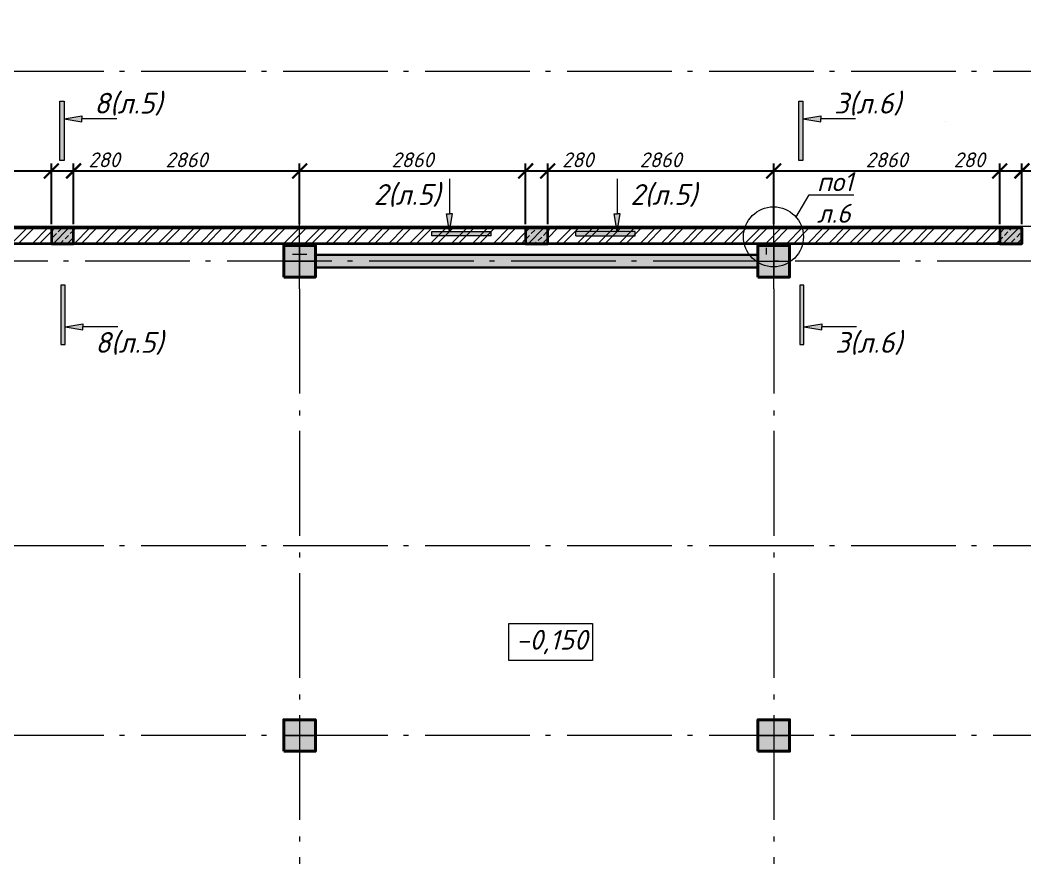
# Model space of a CAD drawing. Header units: millimetres. Extents: x -82276 to 69119, y 30132 to 86759.
# Drawn here: x -36808 to -24092, y 61907 to 72506 of the extents above; entities that cross this region are included whole.
import ezdxf
from ezdxf import colors
from ezdxf.entities.mleader import LeaderData, LeaderLine
from ezdxf.enums import TextEntityAlignment as Align
from ezdxf.math import Vec2, Vec3

# ---------------------------------------------------------------- set-up
doc = ezdxf.new("R2010")
doc.units = ezdxf.units.MM
doc.header["$MEASUREMENT"] = 0
doc.linetypes.add('Double Dashed', pattern=[1797.222233, 1325, -211.666656, 63.333344, -197.222233])
doc.layers.get('0').update_dxf_attribs({"lineweight": 5})
doc.layers.add('#Hatch', color=252, linetype='Continuous', lineweight=5, true_color=0x696969)
for name, color, linetype, lineweight in [('#Бетон', 10, 'Continuous', 35), ('#Выноски', 150, 'Continuous', 15), ('#стены внутр', 152, 'Continuous', 35), ('#стены наруж', 12, 'Continuous', 35), ('колонны_Ном._пера__94', 252, 'Continuous', 5), ('колонны_Ном._пера__99', 7, 'Continuous', 40), ('ОВ_главный', 1, 'Continuous', 30), ('оси_Ном._пера__96', 7, 'Continuous', 5), ('оси_Ном._пера__97', 7, 'Continuous', 5), ('размеры', 7, 'Continuous', 5), ('стены наруж_Ном._пера__96', 7, 'Continuous', 13), ('стены наруж_Ном._пера__97', 7, 'Continuous', 5), ('текст_Ном._пера__1', 7, 'Continuous', 0), ('текст_Ном._пера__98', 7, 'Continuous', 35), ('чертеж', 7, 'Continuous', 5)]:
    doc.layers.add(name, color=color, linetype=linetype, lineweight=lineweight)
doc.layers.add('колонны', color=7, linetype='Continuous')
doc.layers.add('оси', color=7, linetype='Continuous')
doc.styles.get("Standard").update_dxf_attribs({"font": 'isocpeui.ttf'})
doc.styles.add('STEP PR', font='isocpeui.ttf')
doc.styles.add('СГЕНЕРИР_СТИЛЬ_2', font='gost_2_304-81_type.ttf')
doc.dimstyles.new('SPDS', dxfattribs={"dimscale": 50, "dimtxt": 2.5, "dimasz": 2.5, "dimexe": 1.25, "dimexo": 0.625, "dimtad": 1, "dimdec": 0, "dimrnd": 0.001, "dimtxsty": 'STEP PR', "dimblk": 'ARCHTICK', "dimcen": 2.5, "dimdle": 2, "dimclrd": 256, "dimclre": 256, "dimclrt": 7, "dimadec": 0, "dimazin": 2, "dimtfac": 0.75, "dimtdec": 0, "dimtmove": 1, "dimatfit": 3, "dimfxl": 1, "dimtolj": 1, "dimarcsym": 1})

# ---------------------------------------------------------------- blocks, each defined once
blk = doc.blocks.new('Колонна_15_1', base_point=(22379, 71856))
at = {"layer": 'колонны_Ном._пера__94', "linetype": 'Continuous'}
blk.add_hatch(color=256, dxfattribs=at).paths.add_polyline_path([(22179, 71647), (22579, 71647), (22579, 72047), (22179, 72047)])
at = {"layer": 'колонны_Ном._пера__94', "color": 253, "lineweight": 5, "true_color": 0xa3a3a3}
for points in [[(22379, 72047), (22379, 71647)], [(22179, 71847), (22579, 71847)]]:
    blk.add_lwpolyline(points, dxfattribs=at)
at = {"layer": 'колонны_Ном._пера__99', "linetype": 'Continuous', "flags": 128}
blk.add_lwpolyline([(22179, 71647), (22579, 71647), (22579, 72047), (22179, 72047)], close=True, dxfattribs=at)
blk = doc.blocks.new('Стандартный маркер сетки_19')
at = {"layer": 'оси_Ном._пера__96', "linetype": 'Double Dashed'}
blk.add_line((900, 0), (35164, 0), dxfattribs=at)
at = {"layer": 'оси_Ном._пера__96', "style": 'СГЕНЕРИР_СТИЛЬ_2'}
blk.add_attdef('AC_MarkerText_1', text='', height=350, rotation=180, dxfattribs=at).set_placement((36306, 270), align=Align.BOTTOM_LEFT)
blk = doc.blocks.new('A$C4165528A')
at = {"layer": 'колонны_Ном._пера__94', "linetype": 'Continuous', "true_color": 0x737373}
blk.add_hatch(color=8, dxfattribs=at).paths.add_polyline_path([(19, -964), (179, -964), (179, 4637), (19, 4637)])
at = {"layer": '#стены внутр', "lineweight": 30}
blk.add_lwpolyline([(19, 4637), (179, 4637), (179, -964), (19, -964), (19, 4637)], dxfattribs=at)
blk = doc.blocks.new('Стандартный маркер сетки')
at = {"layer": 'оси_Ном._пера__96', "linetype": 'Double Dashed'}
for p, q in [((900, 0), (0, 0)), ((900, 0), (17157, 0)), ((17157, 0), (18057, 0))]:
    blk.add_line(p, q, dxfattribs=at)
blk.add_point((17157, 0), dxfattribs=at)
blk.add_point((17157, 0), dxfattribs=at)
at = {"layer": 'оси_Ном._пера__97', "linetype": 'Continuous'}
blk.add_circle((18377, 0), 320, dxfattribs=at)
at = {"layer": 'оси_Ном._пера__96', "style": 'СГЕНЕРИР_СТИЛЬ_2'}
blk.add_attdef('AC_MarkerText_1', text='', height=350, rotation=90, dxfattribs=at).set_placement((18727, -87), align=Align.BOTTOM_LEFT)
blk = doc.blocks.new('сердечник280х200')
at = {"layer": '#Hatch'}
h = blk.add_hatch(dxfattribs=at)
h.set_pattern_fill('ANSI33', color=256, scale=500)
h.paths.add_polyline_path([(-140, -100), (140, -100), (140, 100), (-140, 100)])
at = {"layer": '#Бетон'}
blk.add_lwpolyline([(-140, -100), (140, -100), (140, 100), (-140, 100)], close=True, dxfattribs=at)
blk = doc.blocks.new('_ArchTick')
at = {"color": 0, "linetype": 'ByBlock', "const_width": 0.15}
blk.add_lwpolyline([(-0.5, -0.5), (0.5, 0.5)], dxfattribs=at)
blk = doc.blocks.new('*D186')
at = {"layer": 'Defpoints', "color": 0, "transparency": 16777216}
for p in [(-36412, 70597), (-39271, 69876), (-36412, 69876)]:
    blk.add_point(p, dxfattribs=at)
at = {"layer": 'размеры', "lineweight": -2, "transparency": 16777216}
for p, q in [((-39421, 70597), (-36262, 70597)), ((-39271, 69923), (-39271, 70691)), ((-36412, 69923), (-36412, 70691))]:
    blk.add_line(p, q, dxfattribs=at)
at = {"layer": 'размеры', "lineweight": -2, "transparency": 16777216, "xscale": 187.5, "yscale": 187.5, "zscale": 187.5, "rotation": 180}
blk.add_blockref('_ArchTick', (-39271, 70597), dxfattribs=at)
at = {"layer": 'размеры', "lineweight": -2, "transparency": 16777216, "xscale": 187.5, "yscale": 187.5, "zscale": 187.5}
blk.add_blockref('_ArchTick', (-36412, 70597), dxfattribs=at)
at = {"layer": 'размеры', "color": 7, "transparency": 16777216, "insert": (-37842, 70738), "char_height": 187.5, "attachment_point": 5, "style": 'STEP PR'}
blk.add_mtext('\\A1;2860', dxfattribs=at)
blk = doc.blocks.new('*D187')
at = {"layer": 'Defpoints', "color": 0, "transparency": 16777216}
for p in [(-36132, 70597), (-36412, 69876), (-36132, 69876)]:
    blk.add_point(p, dxfattribs=at)
at = {"layer": 'размеры', "lineweight": -2, "transparency": 16777216}
for p, q in [((-36562, 70597), (-35982, 70597)), ((-36412, 69923), (-36412, 70691)), ((-36132, 69923), (-36132, 70691))]:
    blk.add_line(p, q, dxfattribs=at)
at = {"layer": 'размеры', "lineweight": -2, "transparency": 16777216, "xscale": 187.5, "yscale": 187.5, "zscale": 187.5, "rotation": 180}
blk.add_blockref('_ArchTick', (-36412, 70597), dxfattribs=at)
at = {"layer": 'размеры', "lineweight": -2, "transparency": 16777216, "xscale": 187.5, "yscale": 187.5, "zscale": 187.5}
blk.add_blockref('_ArchTick', (-36132, 70597), dxfattribs=at)
at = {"layer": 'размеры', "color": 7, "transparency": 16777216, "insert": (-35744, 70738), "char_height": 187.5, "attachment_point": 5, "style": 'STEP PR'}
blk.add_mtext('\\A1;280', dxfattribs=at)
blk = doc.blocks.new('*D188')
at = {"layer": 'Defpoints', "color": 0, "transparency": 16777216}
for p in [(-33271, 70597), (-36132, 69876), (-33271, 69876)]:
    blk.add_point(p, dxfattribs=at)
at = {"layer": 'размеры', "lineweight": -2, "transparency": 16777216}
for p, q in [((-36282, 70597), (-33121, 70597)), ((-36132, 69923), (-36132, 70691)), ((-33271, 69923), (-33271, 70691))]:
    blk.add_line(p, q, dxfattribs=at)
at = {"layer": 'размеры', "lineweight": -2, "transparency": 16777216, "xscale": 187.5, "yscale": 187.5, "zscale": 187.5, "rotation": 180}
blk.add_blockref('_ArchTick', (-36132, 70597), dxfattribs=at)
at = {"layer": 'размеры', "lineweight": -2, "transparency": 16777216, "xscale": 187.5, "yscale": 187.5, "zscale": 187.5}
blk.add_blockref('_ArchTick', (-33271, 70597), dxfattribs=at)
at = {"layer": 'размеры', "color": 7, "transparency": 16777216, "insert": (-34702, 70738), "char_height": 187.5, "attachment_point": 5, "style": 'STEP PR'}
blk.add_mtext('\\A1;2860', dxfattribs=at)
blk = doc.blocks.new('*D189')
at = {"layer": 'Defpoints', "color": 0, "transparency": 16777216}
for p in [(-30411, 70597), (-33271, 69876), (-30411, 69876)]:
    blk.add_point(p, dxfattribs=at)
at = {"layer": 'размеры', "lineweight": -2, "transparency": 16777216}
for p, q in [((-33421, 70597), (-30261, 70597)), ((-33271, 69923), (-33271, 70691)), ((-30411, 69923), (-30411, 70691))]:
    blk.add_line(p, q, dxfattribs=at)
at = {"layer": 'размеры', "lineweight": -2, "transparency": 16777216, "xscale": 187.5, "yscale": 187.5, "zscale": 187.5, "rotation": 180}
blk.add_blockref('_ArchTick', (-33271, 70597), dxfattribs=at)
at = {"layer": 'размеры', "lineweight": -2, "transparency": 16777216, "xscale": 187.5, "yscale": 187.5, "zscale": 187.5}
blk.add_blockref('_ArchTick', (-30411, 70597), dxfattribs=at)
at = {"layer": 'размеры', "color": 7, "transparency": 16777216, "insert": (-31841, 70738), "char_height": 187.5, "attachment_point": 5, "style": 'STEP PR'}
blk.add_mtext('\\A1;2860', dxfattribs=at)
blk = doc.blocks.new('*D190')
at = {"layer": 'Defpoints', "color": 0, "transparency": 16777216}
for p in [(-30131, 70597), (-30411, 69876), (-30131, 69876)]:
    blk.add_point(p, dxfattribs=at)
at = {"layer": 'размеры', "lineweight": -2, "transparency": 16777216}
for p, q in [((-30561, 70597), (-29981, 70597)), ((-30411, 69923), (-30411, 70691)), ((-30131, 69923), (-30131, 70691))]:
    blk.add_line(p, q, dxfattribs=at)
at = {"layer": 'размеры', "lineweight": -2, "transparency": 16777216, "xscale": 187.5, "yscale": 187.5, "zscale": 187.5, "rotation": 180}
blk.add_blockref('_ArchTick', (-30411, 70597), dxfattribs=at)
at = {"layer": 'размеры', "lineweight": -2, "transparency": 16777216, "xscale": 187.5, "yscale": 187.5, "zscale": 187.5}
blk.add_blockref('_ArchTick', (-30131, 70597), dxfattribs=at)
at = {"layer": 'размеры', "color": 7, "transparency": 16777216, "insert": (-29750, 70738), "char_height": 187.5, "attachment_point": 5, "style": 'STEP PR'}
blk.add_mtext('\\A1;280', dxfattribs=at)
blk = doc.blocks.new('*D191')
at = {"layer": 'Defpoints', "color": 0, "transparency": 16777216}
for p in [(-27271, 70597), (-30131, 69876), (-27271, 69876)]:
    blk.add_point(p, dxfattribs=at)
at = {"layer": 'размеры', "lineweight": -2, "transparency": 16777216}
for p, q in [((-30281, 70597), (-27121, 70597)), ((-30131, 69923), (-30131, 70691)), ((-27271, 69923), (-27271, 70691))]:
    blk.add_line(p, q, dxfattribs=at)
at = {"layer": 'размеры', "lineweight": -2, "transparency": 16777216, "xscale": 187.5, "yscale": 187.5, "zscale": 187.5, "rotation": 180}
blk.add_blockref('_ArchTick', (-30131, 70597), dxfattribs=at)
at = {"layer": 'размеры', "lineweight": -2, "transparency": 16777216, "xscale": 187.5, "yscale": 187.5, "zscale": 187.5}
blk.add_blockref('_ArchTick', (-27271, 70597), dxfattribs=at)
at = {"layer": 'размеры', "color": 7, "transparency": 16777216, "insert": (-28701, 70738), "char_height": 187.5, "attachment_point": 5, "style": 'STEP PR'}
blk.add_mtext('\\A1;2860', dxfattribs=at)
blk = doc.blocks.new('*D192')
at = {"layer": 'Defpoints', "color": 0, "transparency": 16777216}
for p in [(-24411, 70597), (-27271, 69876), (-24411, 69876)]:
    blk.add_point(p, dxfattribs=at)
at = {"layer": 'размеры', "lineweight": -2, "transparency": 16777216}
for p, q in [((-27421, 70597), (-24261, 70597)), ((-27271, 69923), (-27271, 70691)), ((-24411, 69923), (-24411, 70691))]:
    blk.add_line(p, q, dxfattribs=at)
at = {"layer": 'размеры', "lineweight": -2, "transparency": 16777216, "xscale": 187.5, "yscale": 187.5, "zscale": 187.5, "rotation": 180}
blk.add_blockref('_ArchTick', (-27271, 70597), dxfattribs=at)
at = {"layer": 'размеры', "lineweight": -2, "transparency": 16777216, "xscale": 187.5, "yscale": 187.5, "zscale": 187.5}
blk.add_blockref('_ArchTick', (-24411, 70597), dxfattribs=at)
at = {"layer": 'размеры', "color": 7, "transparency": 16777216, "insert": (-25841, 70738), "char_height": 187.5, "attachment_point": 5, "style": 'STEP PR'}
blk.add_mtext('\\A1;2860', dxfattribs=at)
blk = doc.blocks.new('*D193')
at = {"layer": 'Defpoints', "color": 0, "transparency": 16777216}
for p in [(-23111, 70597), (-24131, 69876), (-23111, 69876)]:
    blk.add_point(p, dxfattribs=at)
at = {"layer": 'размеры', "lineweight": -2, "transparency": 16777216}
for p, q in [((-24281, 70597), (-22961, 70597)), ((-24131, 69923), (-24131, 70691)), ((-23111, 69923), (-23111, 70691))]:
    blk.add_line(p, q, dxfattribs=at)
at = {"layer": 'размеры', "lineweight": -2, "transparency": 16777216, "xscale": 187.5, "yscale": 187.5, "zscale": 187.5, "rotation": 180}
blk.add_blockref('_ArchTick', (-24131, 70597), dxfattribs=at)
at = {"layer": 'размеры', "lineweight": -2, "transparency": 16777216, "xscale": 187.5, "yscale": 187.5, "zscale": 187.5}
blk.add_blockref('_ArchTick', (-23111, 70597), dxfattribs=at)
at = {"layer": 'размеры', "color": 7, "transparency": 16777216, "insert": (-23621, 70738), "char_height": 187.5, "attachment_point": 5, "style": 'STEP PR'}
blk.add_mtext('\\A1;1020', dxfattribs=at)
blk = doc.blocks.new('*D264')
at = {"layer": 'Defpoints', "color": 0, "transparency": 16777216}
for p in [(-24131, 70597), (-24411, 69876), (-24131, 69876)]:
    blk.add_point(p, dxfattribs=at)
at = {"layer": 'размеры', "lineweight": -2, "transparency": 16777216}
for p, q in [((-24561, 70597), (-23981, 70597)), ((-24411, 69923), (-24411, 70691)), ((-24131, 69923), (-24131, 70691))]:
    blk.add_line(p, q, dxfattribs=at)
at = {"layer": 'размеры', "lineweight": -2, "transparency": 16777216, "xscale": 187.5, "yscale": 187.5, "zscale": 187.5, "rotation": 180}
blk.add_blockref('_ArchTick', (-24411, 70597), dxfattribs=at)
at = {"layer": 'размеры', "lineweight": -2, "transparency": 16777216, "xscale": 187.5, "yscale": 187.5, "zscale": 187.5}
blk.add_blockref('_ArchTick', (-24131, 70597), dxfattribs=at)
at = {"layer": 'размеры', "color": 7, "transparency": 16777216, "insert": (-24796, 70738), "char_height": 187.5, "attachment_point": 5, "style": 'STEP PR'}
blk.add_mtext('\\A1;280', dxfattribs=at)
blk = doc.blocks.new('*U271')
at = {"linetype": 'ByBlock', "ltscale": 100}
h = blk.add_hatch(color=256, dxfattribs=at)
h.dxf.hatch_style = 1
h.paths.add_polyline_path([(35, 1000), (-35, 1000), (-35, 0), (35, 0)])
h = blk.add_hatch(color=256, dxfattribs=at)
h.dxf.hatch_style = 1
h.paths.add_polyline_path([(335, 750), (335, 700), (335, 650), (35, 700)])
for p, q in [((-35, 1000), (35, 1000)), ((-35, 0), (-35, 1000)), ((35, 1000), (35, 0)), ((35, 700), (335, 750)), ((35, 700), (335, 650)), ((335, 750), (335, 700)), ((335, 650), (335, 700)), ((35, 0), (-35, 0))]:
    blk.add_line(p, q, dxfattribs=at)
at = {"linetype": 'ByBlock', "ltscale": 100, "extrusion": (0, 1, 0), "elevation": 700}
blk.add_lwpolyline([(-925, 0), (-335, 0)], dxfattribs=at)
at = {"ltscale": 100, "style": 'STEP PR'}
blk.add_attdef('Nv', text='', height=350, dxfattribs=at).set_placement((781, 790), align=Align.RIGHT)
blk = doc.blocks.new('*U272')
at = {"linetype": 'ByBlock', "ltscale": 100}
h = blk.add_hatch(color=256, dxfattribs=at)
h.dxf.hatch_style = 1
h.paths.add_polyline_path([(35, 0), (-35, 0), (-35, -1000), (35, -1000)])
h = blk.add_hatch(color=256, dxfattribs=at)
h.dxf.hatch_style = 1
h.paths.add_polyline_path([(335, -750), (335, -700), (335, -650), (35, -700)])
for p, q in [((35, 0), (-35, 0)), ((-35, 0), (-35, -1000)), ((35, -1000), (35, 0)), ((35, -700), (335, -650)), ((335, -650), (335, -700)), ((35, -700), (335, -750)), ((335, -750), (335, -700)), ((-35, -1000), (35, -1000))]:
    blk.add_line(p, q, dxfattribs=at)
at = {"linetype": 'ByBlock', "ltscale": 100, "extrusion": (0, -1, 0), "elevation": 700}
blk.add_lwpolyline([(925, 0), (335, 0)], dxfattribs=at)
at = {"ltscale": 100, "style": 'STEP PR'}
blk.add_attdef('Nv', text='', height=350, dxfattribs=at).set_placement((781, -1140), align=Align.RIGHT)
blk = doc.blocks.new('*U274')
at = {"ltscale": 100}
h = blk.add_hatch(color=256, dxfattribs=at)
h.dxf.hatch_style = 1
h.paths.add_polyline_path([(-85, 1070), (-35, 1070), (15, 1070), (-35, 770)])
h = blk.add_hatch(color=256, dxfattribs=at)
h.dxf.hatch_style = 1
h.paths.add_polyline_path([(665, 700), (665, 770), (-335, 770), (-335, 700)])
at = {"linetype": 'Continuous', "ltscale": 100}
for p, q in [((-85, 1070), (-35, 1070)), ((-35, 770), (-85, 1070)), ((-35, 770), (15, 1070)), ((15, 1070), (-35, 1070)), ((-335, 700), (-335, 770)), ((-335, 770), (665, 770)), ((665, 700), (-335, 700))]:
    blk.add_line(p, q, dxfattribs=at)
at = {"linetype": 'Continuous', "ltscale": 100, "extrusion": (-1, -1e-16, 0), "elevation": 35}
blk.add_lwpolyline([(-1660, 0), (-1070, 0)], dxfattribs=at)
at = {"linetype": 'Continuous', "ltscale": 100}
blk.add_lwpolyline([(665, 700), (665, 770)], dxfattribs=at)
at = {"ltscale": 100, "style": 'STEP PR'}
blk.add_attdef('Nh', text='', height=350, dxfattribs=at).set_placement((-192, 1222), align=Align.RIGHT)
blk = doc.blocks.new('*U328')
at = {"ltscale": 100}
h = blk.add_hatch(color=256, dxfattribs=at)
h.dxf.hatch_style = 1
h.paths.add_polyline_path([(1415, 1070), (1365, 1070), (1315, 1070), (1365, 770)])
h = blk.add_hatch(color=256, dxfattribs=at)
h.dxf.hatch_style = 1
h.paths.add_polyline_path([(1665, 700), (1665, 770), (665, 770), (665, 700)])
at = {"linetype": 'Continuous', "ltscale": 100}
for p, q in [((1365, 770), (1315, 1070)), ((1315, 1070), (1365, 1070)), ((1415, 1070), (1365, 1070)), ((1365, 770), (1415, 1070)), ((1665, 770), (665, 770)), ((665, 700), (1665, 700)), ((1665, 700), (1665, 770))]:
    blk.add_line(p, q, dxfattribs=at)
at = {"linetype": 'Continuous', "ltscale": 100, "extrusion": (1, -1e-16, 0), "elevation": 1365}
blk.add_lwpolyline([(1660, 0), (1070, 0)], dxfattribs=at)
at = {"linetype": 'Continuous', "ltscale": 100}
blk.add_lwpolyline([(665, 700), (665, 770)], dxfattribs=at)
at = {"ltscale": 100, "style": 'STEP PR'}
blk.add_attdef('Nh', text='', height=350, dxfattribs=at).set_placement((1799, 1222), align=Align.RIGHT)
blk = doc.blocks.new('_None')

msp = doc.modelspace()

# ---------------------------------------------------------------- hatches: boundary and pattern name
at = {"layer": '#Hatch'}
h = msp.add_hatch(dxfattribs=at)
h.set_pattern_fill('ANSI32', color=256, scale=500)
h.paths.add_polyline_path([(-42131, 69875.7), (-42131, 69675.7), (-41470.6, 69675.7), (-39271, 69675.7), (-39271, 69875.7)])
h.paths.add_polyline_path([(-39271, 69875.7), (-39271, 69675.7), (-36412.2, 69675.7), (-36412.2, 69875.7)])
h = msp.add_hatch(color=256, dxfattribs=at)
h.dxf.hatch_style = 1
h.paths.add_polyline_path([(-36412.2, 69675.7), (-36132.2, 69675.7), (-36132.2, 69875.7), (-36412.2, 69875.7)])
h = msp.add_hatch(dxfattribs=at)
h.set_pattern_fill('ANSI32', color=256, scale=500)
h.paths.add_polyline_path([(-33271, 69675.7), (-33271, 69875.7), (-36132.2, 69875.7), (-36132.2, 69675.7)])
h.paths.add_polyline_path([(-33271, 69875.7), (-33271, 69675.7), (-30411, 69675.7), (-30411, 69875.7)])
h = msp.add_hatch(color=256, dxfattribs=at)
h.dxf.hatch_style = 1
h.paths.add_polyline_path([(-30411, 69675.7), (-30131, 69675.7), (-30131, 69875.7), (-30411, 69875.7)])
h = msp.add_hatch(dxfattribs=at)
h.set_pattern_fill('ANSI32', color=256, scale=500)
h.paths.add_polyline_path([(-30131, 69875.7), (-30131, 69675.7), (-27271, 69675.7), (-27271, 69875.7)])
h.paths.add_polyline_path([(-27271, 69875.7), (-27271, 69675.7), (-24411, 69675.7), (-24411, 69875.7)])
h = msp.add_hatch(color=256, dxfattribs=at)
h.dxf.hatch_style = 1
h.paths.add_polyline_path([(-24411, 69675.7), (-24131, 69675.7), (-24131, 69875.7), (-24411, 69875.7)])

# ---------------------------------------------------------------- linework, layer by layer
at = {"layer": '#Бетон'}
for points in [[(-36412.2, 69675.7), (-36132.2, 69675.7), (-36132.2, 69875.7), (-36412.2, 69875.7)], [(-30411, 69675.7), (-30131, 69675.7), (-30131, 69875.7), (-30411, 69875.7)], [(-24411, 69675.7), (-24131, 69675.7), (-24131, 69875.7), (-24411, 69875.7)]]:
    msp.add_lwpolyline(points, close=True, dxfattribs=at)
at = {"layer": '#Выноски'}
msp.add_circle((-27274, 69763.9), 379.5, dxfattribs=at)
at = {"layer": '#стены наруж'}
msp.add_lwpolyline([(-42271, 69875.7), (-24131, 69875.7), (-24131, 69675.7), (-41470.6, 69675.7)], dxfattribs=at)
at = {"layer": 'ОВ_главный', "color": 7, "linetype": 'Continuous', "lineweight": 25}
msp.add_line((-25098.6, 71228.5), (-25098.2, 71228.5), dxfattribs=at)
at = {"layer": 'оси_Ном._пера__96', "linetype": 'Double Dashed'}
for p, q in [((25356.7, 71855.7), (-47497.5, 71855.7)), ((25356.7, 65855.7), (-47112.2, 65855.7)), ((25356.7, 63455.7), (-47112.2, 63455.7))]:
    msp.add_line(p, q, dxfattribs=at)
at = {"layer": 'стены наруж_Ном._пера__96', "linetype": 'Continuous'}
msp.add_line((-33181, 69540.1), (-33361, 69540.1), dxfattribs=at)
at = {"layer": 'стены наруж_Ном._пера__97'}
msp.add_line((-27361, 69540.1), (-27361, 69622.8), dxfattribs=at)
at = {"layer": 'текст_Ном._пера__98', "linetype": 'Continuous', "lineweight": 5, "flags": 128}
msp.add_lwpolyline([(-30625, 64872.2), (-29565.8, 64872.2), (-29565.8, 64404), (-30625, 64404)], close=True, dxfattribs=at)
at = {"layer": 'чертеж', "color": 5, "lineweight": 0}
msp.add_lwpolyline([(-14971, 69500.1), (-14971, 72505.7), (-21925.7, 72505.7), (-21925.7, 69892.9), (-45919.8, 69892.9), (-45921, 56655.7), (-14971, 56655.7), (-14971, 69500.1)], dxfattribs=at)

# ---------------------------------------------------------------- block references
at = {"layer": '#Выноски'}
ref = msp.add_blockref('*U271', (-36277.8, 70730.8), dxfattribs=dict(at, xscale=0.75, yscale=0.75, zscale=0.75))
ref.add_attrib('Nv', '8(л.5)', dxfattribs={"layer": '0', "ltscale": 100, "height": 262.5, "style": 'STEP PR'}).set_placement((-35008.7, 71323.4), align=Align.RIGHT)
ref = msp.add_blockref('*U271', (-26927.8, 70730.8), dxfattribs=dict(at, xscale=0.75, yscale=0.75, zscale=0.75))
ref.add_attrib('Nv', '3(л.6)', dxfattribs={"layer": '0', "ltscale": 100, "height": 262.5, "style": 'STEP PR'}).set_placement((-25658.6, 71323.4), align=Align.RIGHT)
at = {"layer": '#Выноски', "xscale": 0.75, "yscale": 0.75, "zscale": 0.75}
msp.add_blockref('*U274', (-31346.4, 69252.1), dxfattribs=at).add_auto_attribs({'Nh': '2(л.5)'})
at = {"layer": '#Выноски'}
ref = msp.add_blockref('*U328', (-30275.1, 69252.1), dxfattribs=dict(at, xscale=0.75, yscale=0.75, zscale=0.75))
ref.add_attrib('Nh', '2(л.5)', dxfattribs={"layer": '0', "ltscale": 100, "height": 262.5, "style": 'STEP PR'}).set_placement((-28242.2, 70168.5), align=Align.RIGHT)
ref = msp.add_blockref('*U272', (-36265.4, 69151.5), dxfattribs=dict(at, xscale=0.75, yscale=0.75, zscale=0.75))
ref.add_attrib('Nv', '8(л.5)', dxfattribs={"layer": '0', "ltscale": 100, "height": 262.5, "style": 'STEP PR'}).set_placement((-34996.2, 68296.5), align=Align.RIGHT)
ref = msp.add_blockref('*U272', (-26915.3, 69151.5), dxfattribs=dict(at, xscale=0.75, yscale=0.75, zscale=0.75))
ref.add_attrib('Nv', '3(л.6)', dxfattribs={"layer": '0', "ltscale": 100, "height": 262.5, "style": 'STEP PR'}).set_placement((-25646.2, 68296.5), align=Align.RIGHT)
at = {"layer": '#стены внутр', "rotation": 270}
msp.add_blockref('A$C4165528A', (-32107, 69554.8), dxfattribs=at)
at = {"layer": 'колонны'}
for p in [(-33270.7, 69464.6), (-27270.7, 69464.6), (-33271, 63464.6), (-27271, 63464.6)]:
    msp.add_blockref('Колонна_15_1', p, dxfattribs=at)
at = {"layer": 'оси', "color": 251, "lineweight": 5}
ref = msp.add_blockref('Стандартный маркер сетки', (-33271, 70005.5), dxfattribs=dict(at, zscale=1000, rotation=270))
ref.add_attrib('AC_MarkerText_1', '3', dxfattribs={"color": 7, "linetype": 'Continuous', "lineweight": 13, "height": 300, "rotation": 360}).set_placement((-33413, 51351.5), align=Align.BOTTOM_LEFT)
ref = msp.add_blockref('Стандартный маркер сетки', (-27271, 70005.5), dxfattribs=dict(at, zscale=1000, rotation=270))
ref.add_attrib('AC_MarkerText_1', '4', dxfattribs={"color": 7, "linetype": 'Continuous', "lineweight": 13, "height": 300, "rotation": 360}).set_placement((-27413, 51351.5), align=Align.BOTTOM_LEFT)
at = {"layer": 'оси', "color": 251, "linetype": 'Continuous', "lineweight": 13, "zscale": 1000, "rotation": 180}
msp.add_blockref('Стандартный маркер сетки_19', (-12193.3, 69455.7), dxfattribs=at)
at = {"layer": 'размеры'}
for p in [(-36272.2, 69775.7), (-30271, 69775.7), (-24271, 69775.7)]:
    msp.add_blockref('сердечник280х200', p, dxfattribs=at)

# ---------------------------------------------------------------- texts
at = {"layer": 'текст_Ном._пера__1', "linetype": 'Continuous', "insert": (-30532.2, 64483.1), "char_height": 250, "width": 902.719, "attachment_point": 7, "style": 'STEP PR'}
msp.add_mtext('-0,150', dxfattribs=at)

# ---------------------------------------------------------------- dimensions: what is measured, and where the dimension line sits
at = {"layer": 'размеры'}
for base, p1, p2, override, picture, middle in [((-36412.2, 70597.2), (-39271, 69875.7), (-36412.2, 69875.7), {"dimscale": 75, "dimrnd": 5, "dimtxsty": 'STEP PR'}, '*D186', (-37841.6, 70737.8)), ((-33271, 70597.2), (-36132.2, 69875.7), (-33271, 69875.7), {"dimscale": 75, "dimrnd": 5, "dimtxsty": 'STEP PR'}, '*D188', (-34701.6, 70737.8)), ((-30411, 70597.2), (-33271, 69875.7), (-30411, 69875.7), {"dimscale": 75, "dimtxsty": 'STEP PR'}, '*D189', (-31841, 70737.8)), ((-27271, 70597.2), (-30131, 69875.7), (-27271, 69875.7), {"dimscale": 75, "dimtxsty": 'STEP PR'}, '*D191', (-28701, 70737.8)), ((-24411, 70597.2), (-27271, 69875.7), (-24411, 69875.7), {"dimscale": 75, "dimtxsty": 'STEP PR'}, '*D192', (-25841, 70737.8)), ((-23111, 70597.2), (-24131, 69875.7), (-23111, 69875.7), {"dimscale": 75, "dimtxsty": 'STEP PR'}, '*D193', (-23621, 70737.8))]:
    dim = msp.add_linear_dim(base=base, p1=p1, p2=p2, dimstyle='SPDS', override=override, dxfattribs=at)
    dim.commit()
    dim.dimension.update_dxf_attribs({"geometry": picture, "text_midpoint": middle})
for base, p1, p2, picture, middle in [((-36132.2, 70597.2), (-36412.2, 69875.7), (-36132.2, 69875.7), '*D187', (-35744.2, 70597.2)), ((-30131, 70597.2), (-30411, 69875.7), (-30131, 69875.7), '*D190', (-29750.2, 70597.2)), ((-24131, 70597.2), (-24411, 69875.7), (-24131, 69875.7), '*D264', (-24795.9, 70597.2))]:
    dim = msp.add_linear_dim(base=base, p1=p1, p2=p2, dimstyle='SPDS', override={"dimscale": 75, "dimtxsty": 'STEP PR'}, dxfattribs=at)
    dim.commit()
    dim.dimension.update_dxf_attribs({"geometry": picture, "text_midpoint": middle, "dimtype": 160})

# ---------------------------------------------------------------- leaders
at = {"layer": '#Выноски'}
ml = msp.add_multileader_mtext('Standard', dxfattribs=at)
ml.set_content('\\A1;по1\\Pл.6', color=256, style='STEP PR')
ml.set_leader_properties(color=256, linetype='ByLayer', lineweight=-1)
ml.set_arrow_properties(name='NONE')
ml.build(insert=Vec2(0, 0))
ml.multileader.update_dxf_attribs({"text_left_attachment_type": 6, "text_right_attachment_type": 6, "dogleg_length": 0, "arrow_head_size": 240})
ctx = ml.context
ctx.base_point, ctx.char_height, ctx.arrow_head_size, ctx.landing_gap_size, ctx.plane_origin = Vec3(-26824, 70293.8), 240, 240, 100, Vec3(-20939.9, 56520.6)
ctx.left_attachment, ctx.right_attachment = 6, 6
notes = []
notes.append((ctx, [(0, (1, 1, 0), (-26824, 70293.8), (1, 0), 0, [(0, [(-26992.8, 70010.5)], 0, [])])]))
ctx.mtext.insert, ctx.mtext.rotation, ctx.mtext.width, ctx.mtext.defined_height, ctx.mtext.flow_direction = Vec3(-26724, 70581.8), 6.2831853, 463.756, 507.6, 5
for ctx, leaders in notes:
    for number, flags, end, landing, length, lines in leaders:
        leader = LeaderData()
        leader.index, (leader.has_last_leader_line, leader.has_dogleg_vector, leader.attachment_direction) = number, flags
        leader.last_leader_point, leader.dogleg_vector, leader.dogleg_length = Vec3(end), Vec3(landing), length
        for number, points, colour, breaks in lines:
            line = LeaderLine()
            line.index, line.vertices, line.color, line.breaks = number, Vec3.list(points), colors.encode_raw_color(colour), breaks
            leader.lines.append(line)
        ctx.leaders.append(leader)

doc.saveas('drawing.dxf')
